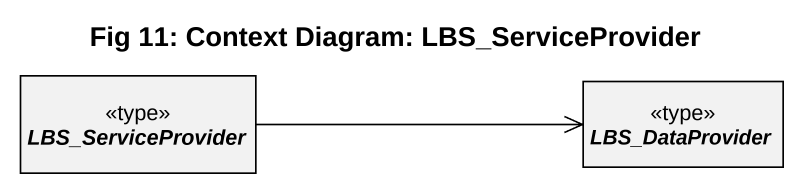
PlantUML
@startuml
title Fig 11: Context Diagram: LBS_ServiceProvider
hide circle
hide empty members
abstract class LBS_ServiceProvider <<type>>
abstract class LBS_DataProvider <<type>>
LBS_ServiceProvider -right-> LBS_DataProvider
@enduml
